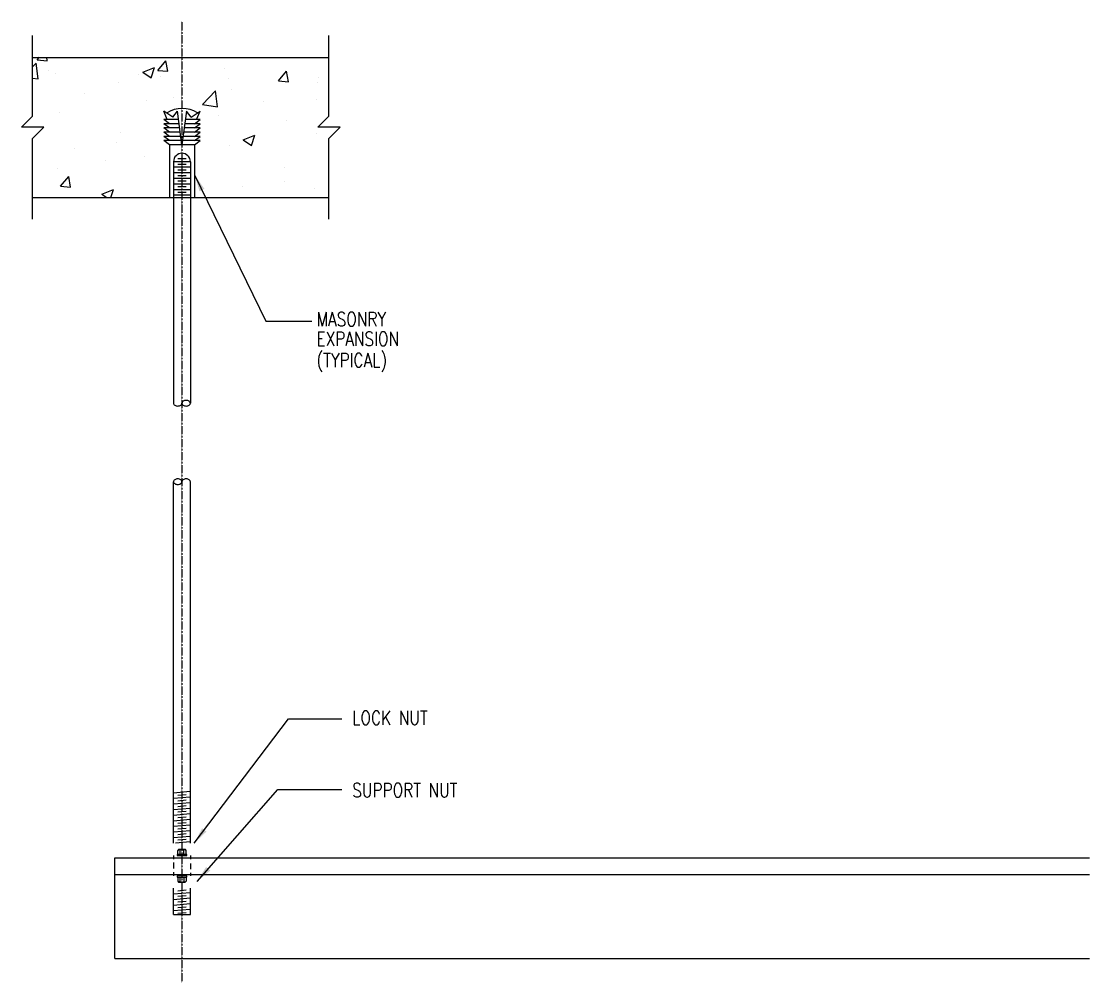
# Model space of a CAD drawing. Header units: millimetres. Extents: x -95178 to 274693, y -2232 to 263302.
# Drawn here: x 164639 to 183706, y 131706 to 148861 of the extents above; entities that cross this region are included whole.
import ezdxf

# ---------------------------------------------------------------- set-up
doc = ezdxf.new("R2010")
doc.units = ezdxf.units.MM
doc.linetypes.add('CENTER', pattern=[2, 1.25, -0.25, 0.25, -0.25])
for name, color, linetype in [('A_Arch', 8, 'Continuous'), ('DR', 7, 'Continuous'), ('M_Support', 14, 'Continuous'), ('M_Support_txt', 7, 'Continuous')]:
    doc.layers.add(name, color=color, linetype=linetype)
doc.styles.add('ML80', font='ROMANS.SHX', dxfattribs={"oblique": 20, "height": 210})
doc.styles.add('ROMAND', font='romand', dxfattribs={"height": 500})
doc.styles.get("Standard").update_dxf_attribs({"font": 'arial.ttf'})
doc.dimstyles.get("Standard").update_dxf_attribs({"dimtxt": 0.18, "dimasz": 0.18, "dimexe": 0.18, "dimexo": 0.0625, "dimgap": 0.09, "dimtad": 0, "dimtih": 1, "dimtoh": 1, "dimdec": 4, "dimzin": 0, "dimdsep": 46, "dimtxsty": 'Standard', "dimcen": 0.09, "dimadec": 0, "dimazin": 0, "dimtfac": 1, "dimtdec": 4, "dimtofl": 0, "dimtmove": 0, "dimatfit": 3, "dimfxl": 1, "dimtolj": 1, "dimtzin": 0, "dimarcsym": 0})

# ---------------------------------------------------------------- blocks, each defined once
blk = doc.blocks.new('*X321')
at = {"color": 0}
for p, q in [((55537, 66186), (55574, 66231)), ((55537, 66186), (55716, 66171)), ((55716, 66171), (55705, 66231)), ((57689, 65998), (57833, 66170)), ((57868, 65982), (57833, 66170)), ((55453, 66061), (55518, 66128)), ((55551, 65844), (55518, 66128)), ((55742, 65988), (55742, 65988)), ((57419, 65967), (57629, 66047)), ((57569, 65866), (57630, 66047)), ((57689, 65998), (57868, 65982)), ((58881, 66036), (58881, 66036)), ((59840, 65810), (59985, 65982)), ((60020, 65794), (59985, 65982)), ((55453, 65859), (55551, 65844)), ((55868, 65934), (55868, 65934)), ((56994, 65787), (56994, 65787)), ((57344, 65921), (57344, 65921)), ((57419, 65967), (57569, 65866)), ((57745, 65886), (57745, 65886)), ((58945, 65853), (58945, 65853)), ((59840, 65810), (60020, 65794)), ((60547, 65785), (60547, 65785)), ((60555, 65879), (60555, 65879)), ((58486, 65388), (58720, 65632)), ((58753, 65347), (58720, 65632)), ((58997, 65654), (58997, 65654)), ((56375, 65585), (56375, 65585)), ((57481, 65462), (57481, 65462)), ((57976, 65518), (57976, 65518)), ((59578, 65450), (59578, 65450)), ((60513, 65485), (60513, 65485)), ((55941, 65251), (55941, 65251)), ((58486, 65388), (58753, 65347)), ((58764, 65185), (58764, 65185)), ((59986, 65102), (59986, 65102)), ((60737, 65201), (60737, 65201)), ((57014, 64885), (57014, 64885)), ((59210, 64759), (59420, 64840)), ((59359, 64658), (59420, 64840)), ((60518, 64880), (60518, 64880)), ((56956, 64703), (56956, 64703)), ((58960, 64656), (58960, 64656)), ((59210, 64759), (59359, 64658)), ((56205, 64604), (56205, 64604)), ((57445, 64463), (57445, 64463)), ((56747, 64396), (56747, 64396)), ((59950, 64261), (59950, 64261)), ((55905, 64252), (55905, 64252)), ((55953, 63930), (56098, 64102)), ((56132, 63914), (56098, 64102)), ((55953, 63930), (56132, 63914)), ((56689, 63791), (56900, 63872)), ((56852, 63731), (56900, 63872)), ((59197, 63919), (59197, 63919)), ((59948, 64018), (59948, 64018)), ((60482, 63882), (60482, 63882)), ((56689, 63791), (56780, 63731))]:
    blk.add_line(p, q, dxfattribs=at)
blk = doc.blocks.new('CUT')
blk.add_lwpolyline([(0, -386), (0, 1053), (200, 1253), (-200, 1253), (0, 1453), (0, 2892)])
blk = doc.blocks.new('NUT')
at = {"layer": 'DR', "color": 1}
for p, q in [((-76, -23), (-76, -94)), ((-76, -94), (-61, -109)), ((-61, -109), (59, -109)), ((-36, -23), (-36, -96)), ((34, -23), (34, -97)), ((59, -109), (74, -94)), ((74, -23), (74, -94))]:
    blk.add_line(p, q, dxfattribs=at)
blk.add_lwpolyline([(88, 0), (-88, 0), (-88, -23), (88, -23)], close=True, dxfattribs=at)
for centre, radius, start, end in [((-63, -75), 34.1, 273.6606, 322.7875), ((0, -55), 54, 228.7068, 309.5624), ((66, -63), 46.4, 226.3624, 261.3238)]:
    blk.add_arc(centre, radius, start, end, dxfattribs=at)

msp = doc.modelspace()

# ---------------------------------------------------------------- linework, layer by layer
at = {"layer": 'A_Arch'}
for p, q in [((164839.447, 148219.323), (170128.033, 148219.323)), ((164839.447, 145719.323), (170128.033, 145719.323))]:
    msp.add_line(p, q, dxfattribs=at)
at = {"layer": 'M_Support', "linetype": 'CENTER'}
msp.add_line((167505.681, 148861.333), (167505.681, 131706.155), dxfattribs=at)
at = {"layer": 'M_Support'}
for p, q in [((167244.315, 147109.549), (167180.681, 147259.549)), ((167340.437, 147152.541), (167180.681, 147259.549)), ((167340.437, 147152.541), (167427.23, 147259.549)), ((167505.681, 146659.549), (167427.23, 147259.549)), ((167584.133, 147259.549), (167505.681, 146659.549)), ((167670.926, 147152.541), (167584.133, 147259.549)), ((167670.926, 147152.541), (167830.681, 147259.549)), ((167767.047, 147109.549), (167830.681, 147259.549)), ((167446.843, 147109.549), (167180.681, 147109.549)), ((167280.681, 147034.549), (167180.681, 147109.549)), ((167456.649, 147034.549), (167180.681, 147034.549)), ((167280.681, 146959.549), (167180.681, 147034.549)), ((167830.681, 147034.549), (167554.714, 147034.549)), ((167830.681, 147109.549), (167564.52, 147109.549)), ((167730.681, 147034.549), (167830.681, 147109.549)), ((167730.681, 146959.549), (167830.681, 147034.549)), ((167466.456, 146959.549), (167180.681, 146959.549)), ((167280.681, 146884.549), (167180.681, 146959.549)), ((167476.262, 146884.549), (167180.681, 146884.549)), ((167280.681, 146809.549), (167180.681, 146884.549)), ((167830.681, 146884.549), (167535.101, 146884.549)), ((167830.681, 146959.549), (167544.907, 146959.549)), ((167730.681, 146884.549), (167830.681, 146959.549)), ((167730.681, 146809.549), (167830.681, 146884.549)), ((167280.681, 146734.549), (167180.681, 146809.549)), ((167486.069, 146809.549), (167180.681, 146809.549)), ((167495.875, 146734.549), (167180.681, 146734.549)), ((167280.681, 146659.549), (167180.681, 146734.549)), ((167730.681, 146659.549), (167280.681, 146659.549)), ((167280.681, 146659.549), (167280.681, 145719.323)), ((167830.681, 146734.549), (167515.488, 146734.549)), ((167830.681, 146809.549), (167525.294, 146809.549)), ((167730.681, 146734.549), (167830.681, 146809.549)), ((167730.681, 146659.549), (167830.681, 146734.549)), ((167730.681, 146659.549), (167730.681, 145719.323)), ((167655.681, 146357.362), (167355.681, 146357.362)), ((167355.681, 146357.362), (167355.681, 145719.323)), ((167655.681, 146257.362), (167355.681, 146257.362)), ((167580.681, 146407.362), (167430.681, 146407.362)), ((167580.681, 146307.362), (167430.681, 146307.362)), ((167655.681, 146357.362), (167655.681, 145719.323)), ((167655.681, 146157.362), (167355.681, 146157.362)), ((167655.681, 146057.362), (167355.681, 146057.362)), ((167580.681, 146207.362), (167430.681, 146207.362)), ((167580.681, 146107.362), (167430.681, 146107.362)), ((167655.681, 145957.362), (167355.681, 145957.362)), ((167655.681, 145857.362), (167355.681, 145857.362)), ((167580.681, 146007.362), (167430.681, 146007.362)), ((167580.681, 145907.362), (167430.681, 145907.362)), ((167655.681, 145757.362), (167355.681, 145757.362)), ((167355.681, 145719.323), (167355.681, 142046.478)), ((167580.681, 145807.362), (167430.681, 145807.362)), ((167655.681, 145719.323), (167655.681, 142046.478)), ((167355.681, 134192.777), (167355.681, 140646.478)), ((167655.681, 134192.777), (167655.681, 140646.478)), ((167655.111, 135116.125), (167356.252, 135089.978)), ((167655.111, 135016.125), (167356.252, 134989.978)), ((167580.396, 135059.588), (167430.967, 135046.515)), ((167655.111, 134916.125), (167356.252, 134889.978)), ((167655.111, 134816.125), (167356.252, 134789.978)), ((167580.396, 134959.588), (167430.967, 134946.515)), ((167580.396, 134859.588), (167430.967, 134846.515)), ((167655.111, 134716.125), (167356.252, 134689.978)), ((167655.111, 134616.125), (167356.252, 134589.978)), ((167580.396, 134759.588), (167430.967, 134746.515)), ((167580.396, 134659.588), (167430.967, 134646.515)), ((167655.111, 134516.125), (167356.252, 134489.978)), ((167580.396, 134559.588), (167430.967, 134546.515)), ((167580.396, 134459.588), (167430.967, 134446.515)), ((167655.111, 134416.125), (167356.252, 134389.978)), ((167655.111, 134316.125), (167356.252, 134289.978)), ((167580.396, 134359.588), (167430.967, 134346.515)), ((167580.396, 134259.588), (167430.967, 134246.515)), ((167655.111, 134216.125), (167388.532, 134192.802)), ((166305.681, 133935.928), (183705.681, 133935.928)), ((166305.681, 132135.928), (166305.681, 133935.928)), ((167355.681, 133972.798), (167355.681, 133909.794)), ((167355.681, 133848.352), (167355.681, 133744.168)), ((167655.681, 133972.798), (167655.681, 133912.465)), ((167355.681, 133674.712), (167355.681, 133610.319)), ((167655.681, 133834.995), (167655.681, 133733.483)), ((167655.681, 133664.027), (167655.681, 133610.319)), ((166305.681, 133635.928), (183705.681, 133635.928)), ((167355.681, 132922.891), (167355.681, 133389.841)), ((167655.111, 133310.871), (167356.252, 133284.724)), ((167580.396, 133354.334), (167430.967, 133341.261)), ((167655.681, 132922.891), (167655.681, 133389.841)), ((167655.111, 133210.871), (167356.252, 133184.724)), ((167655.111, 133110.871), (167356.252, 133084.724)), ((167580.396, 133254.334), (167430.967, 133241.261)), ((167580.396, 133154.334), (167430.967, 133141.261)), ((167355.681, 132922.891), (167655.681, 132922.891)), ((167655.111, 133010.871), (167356.252, 132984.724)), ((167580.396, 133054.334), (167430.967, 133041.261)), ((167580.396, 132954.334), (167430.967, 132941.261)), ((166305.681, 132135.928), (183705.681, 132135.928))]:
    msp.add_line(p, q, dxfattribs=at)
for points in [[(167355.681, 142046.478, 0.139889153), (167360.808, 142028.511, 0.107118111), (167377.648, 142011.122, 0.079812486), (167400.84, 142000.522, 0.06745904), (167430.681, 141996.478, 0.06745904), (167460.523, 142000.522, 0.079812486), (167483.714, 142011.122, 0.107118111), (167500.554, 142028.511, 0.139889153), (167505.681, 142046.478, 0.139889153)], [(167655.681, 140646.478, 0.139889153), (167650.554, 140664.444, 0.107118111), (167633.714, 140681.833, 0.079812486), (167610.523, 140692.433, 0.06745904), (167580.681, 140696.478, 0.06745904), (167550.84, 140692.433, 0.079812486), (167527.648, 140681.833, 0.107118111), (167510.808, 140664.444, 0.139889153), (167505.681, 140646.478, 0.139889153)]]:
    msp.add_lwpolyline(points, format="xyb", dxfattribs=at)
for points in [[(167655.681, 142046.478, 0.139889153), (167650.554, 142064.444, 0.107118111), (167633.714, 142081.833, 0.079812486), (167610.523, 142092.433, 0.06745904), (167580.681, 142096.478, 0.06745904), (167550.84, 142092.433, 0.079812486), (167527.648, 142081.833, 0.107118111), (167510.808, 142064.444, 0.139889153), (167505.681, 142046.478, 0.139889153), (167510.808, 142028.511, 0.107118111), (167527.648, 142011.122, 0.079812486), (167550.84, 142000.522, 0.06745904), (167580.681, 141996.478, 0.06745904), (167610.523, 142000.522, 0.079812486), (167633.714, 142011.122, 0.107118111), (167650.554, 142028.511, 0.139889153)], [(167355.681, 140646.478, 0.139889153), (167360.808, 140628.511, 0.107118111), (167377.648, 140611.122, 0.079812486), (167400.84, 140600.522, 0.06745904), (167430.681, 140596.478, 0.06745904), (167460.523, 140600.522, 0.079812486), (167483.714, 140611.122, 0.107118111), (167500.554, 140628.511, 0.139889153), (167505.681, 140646.478, 0.139889153), (167500.554, 140664.444, 0.107118111), (167483.714, 140681.833, 0.079812486), (167460.523, 140692.433, 0.06745904), (167430.681, 140696.478, 0.06745904), (167400.84, 140692.433, 0.079812486), (167377.648, 140681.833, 0.107118111), (167360.808, 140664.444, 0.139889153)]]:
    msp.add_lwpolyline(points, format="xyb", close=True, dxfattribs=at)
for centre, radius, start, end in [((167508.973, 146801.364), 506.573, 57.2715443, 123.1793986), ((167505.681, 146357.362), 150, 0, 180)]:
    msp.add_arc(centre, radius, start, end, dxfattribs=at)

# ---------------------------------------------------------------- block references
at = {"layer": 'A_Arch'}
for name, p in [('CUT', (164839.447, 145719.323)), ('CUT', (170128.033, 145719.323)), ('*X321', (109386.334, 81988.799))]:
    msp.add_blockref(name, p, dxfattribs=at)
at = {"layer": 'M_Support', "rotation": 180}
msp.add_blockref('NUT', (167505.681, 133972.798), dxfattribs=at)
at = {"layer": 'M_Support'}
msp.add_blockref('NUT', (167505.681, 133610.319), dxfattribs=at)

# ---------------------------------------------------------------- texts
at = {"layer": 'M_Support_txt', "style": 'ML80', "width": 0.8}
for s, p in [('MASONRY', (169906.241, 143423.573)), ('EXPANSION', (169906.241, 143068.973)), ('(TYPICAL)', (169906.241, 142689.801)), ('LOCK NUT', (170545.171, 136309.658)), ('SUPPORT NUT', (170545.171, 135016.576))]:
    msp.add_text(s, height=250, dxfattribs=at).set_placement(p)

# ---------------------------------------------------------------- leaders
at = {"layer": 'M_Support_txt'}
for points in [[(167730.681, 146120.852), (169005.205, 143511.075), (169822.956, 143511.075)], [(167722.535, 134192.798), (169407.224, 136411.584), (170356.759, 136411.584)], [(167775.681, 133513.309), (169217.167, 135154.927), (170356.759, 135154.927)]]:
    msp.add_leader(points, dimstyle='Standard', override={"dimscale": 100, "dimasz": 3, "dimtxsty": 'ROMAND', "dimclrd": 14, "dimtmove": 2}, dxfattribs=at)

doc.saveas('drawing.dxf')
